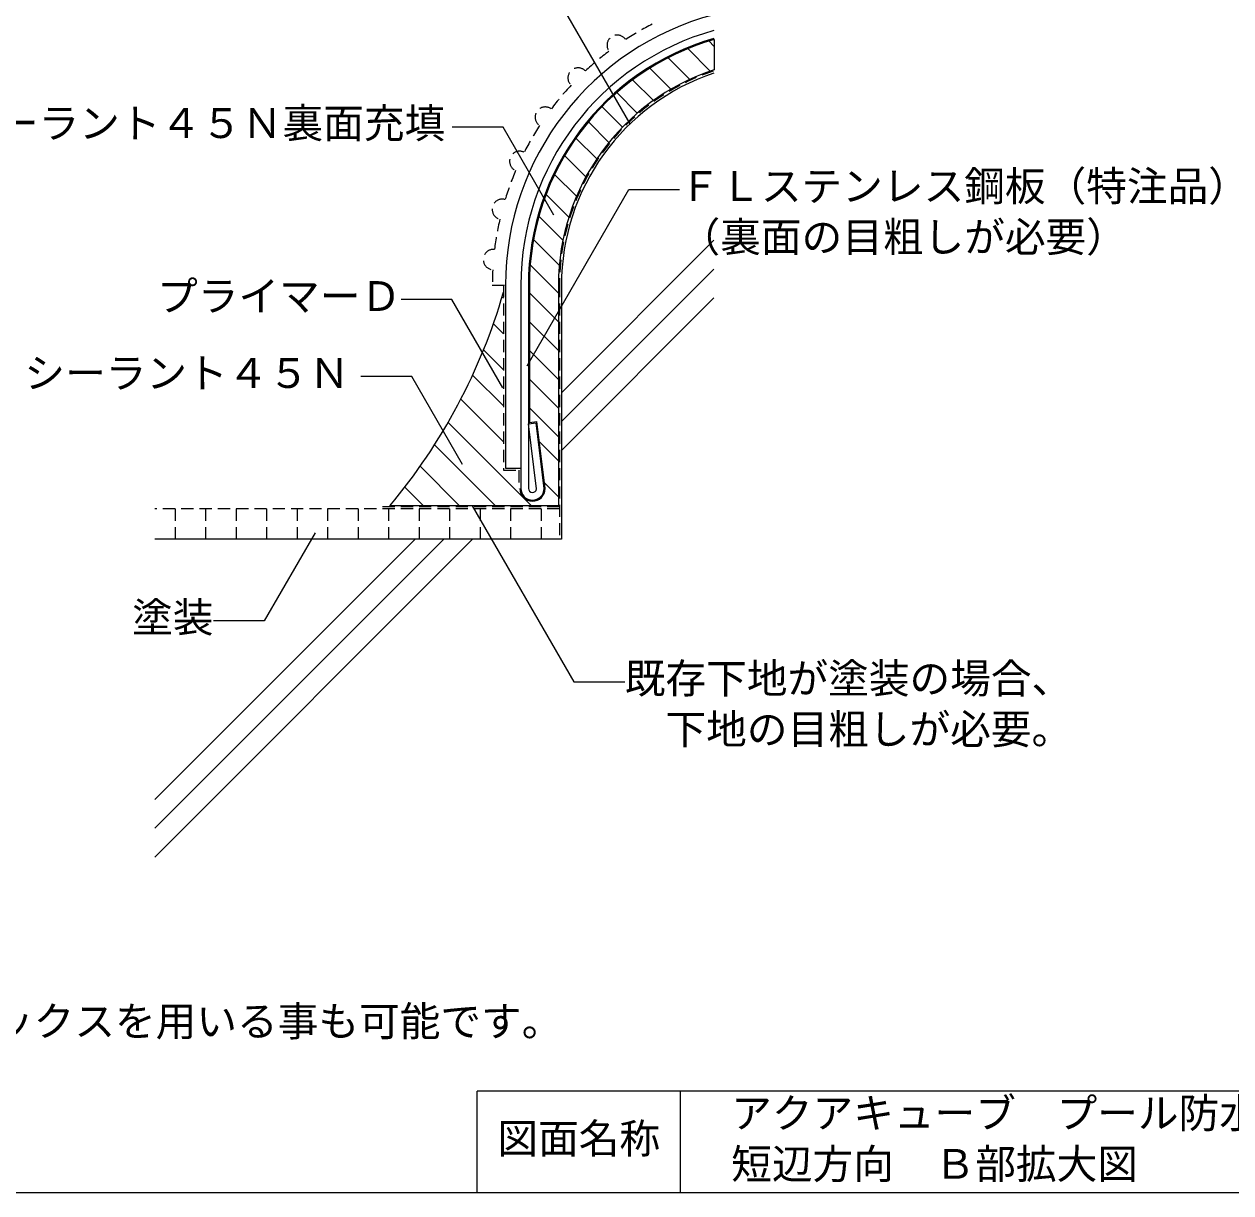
# Model space of a CAD drawing. Units: millimetres on the paper. Extents: x -135 to 135, y -94 to 92.
# Drawn here: x -44.6 to 74.1, y -88 to 26.9 of the extents above; entities that cross this region are included whole.
import ezdxf
from ezdxf.enums import TextEntityAlignment as Align

# ---------------------------------------------------------------- set-up
doc = ezdxf.new("R2010")
doc.units = ezdxf.units.MM
doc.linetypes.add('DASHED1', pattern=[1.8, 1.2, -0.6])
for name, color, linetype, lineweight in [('1-2_ハッチング', 4, 'Continuous', 18), ('1-4_リベットルーフ', 5, 'Continuous', 9), ('1-5_ＦＬ鋼板・ディスク', 7, 'Continuous', 9), ('1-7_設備', 171, 'DASHED1', 18), ('1-A_元図・躯体', 7, 'Continuous', 9), ('1-B_その他', 7, 'DASHED1', 18), ('E-0', 7, 'Continuous', 9), ('F-0', 7, 'Continuous', 9)]:
    doc.layers.add(name, color=color, linetype=linetype, lineweight=lineweight)
doc.layers.add('E-1', color=7, linetype='Continuous')
doc.styles.add('ＭＳ ゴシック', font='')
doc.styles.get('ＭＳ ゴシック').set_extended_font_data('MS Gothic')

msp = doc.modelspace()

# ---------------------------------------------------------------- linework, layer by layer
at = {"layer": '1-2_ハッチング', "color": 150}
msp.add_line((22.801, 25.282), (23.328, 24.755), dxfattribs=at)
at = {"layer": '1-2_ハッチング'}
for p, q in [((23.328, 25.44), (23.328, 22.458)), ((20.724, 24.531), (22.932, 22.323)), ((16.986, 22.612), (19.061, 20.536)), ((18.789, 23.637), (20.92, 21.507)), ((15.304, 21.466), (17.344, 19.426)), ((13.739, 20.203), (15.759, 18.182)), ((12.287, 18.826), (14.302, 16.811)), ((10.947, 17.337), (12.972, 15.312)), ((9.722, 15.734), (11.772, 13.684)), ((8.614, 14.013), (10.706, 11.922)), ((7.631, 12.168), (9.784, 10.015)), ((6.783, 10.188), (9.022, 7.948)), ((6.083, 8.059), (8.444, 5.699)), ((5.554, 5.76), (8.086, 3.228)), ((5.229, 3.257), (8.001, 0.485)), ((5.151, 1.276), (5.151, -12.246)), ((8.001, 1.276), (8.001, -20.424)), ((5.151, 0.506), (8.001, -2.344)), ((5.151, -2.322), (8.001, -5.172)), ((5.151, -5.151), (8.001, -8.001)), ((5.151, -7.979), (8.001, -10.829)), ((5.151, -10.807), (8.001, -13.657))]:
    msp.add_line(p, q, dxfattribs=at)
at = {"layer": '1-2_ハッチング', "lineweight": 9}
for p, q in [((2.601, 0.003), (2.472, 0.131)), ((2.601, -3.533), (1.604, -2.537)), ((2.601, -7.068), (0.633, -5.101)), ((2.601, -10.604), (-0.437, -7.567)), ((2.601, -14.139), (-1.599, -9.94)), ((5.35, -20.424), (-2.849, -12.226)), ((5.151, -12.246), (5.89, -12.155)), ((6.701, -18.739), (5.89, -12.155)), ((8.001, -16.004), (6.134, -14.138)), ((1.814, -20.424), (-4.184, -14.426)), ((-1.721, -20.424), (-5.601, -16.544)), ((-5.157, -20.524), (-7.098, -18.583)), ((8.001, -19.539), (6.63, -18.169)), ((-8.674, -20.543), (-8.674, -20.543)), ((8.001, -20.424), (-8.574, -20.424))]:
    msp.add_line(p, q, dxfattribs=at)
at = {"layer": '1-2_ハッチング', "color": 30, "linetype": 'DASHED1'}
for p, q in [((8.101, -20.724), (-31.699, -20.724)), ((-29.699, -20.724), (-29.699, -23.724)), ((-26.699, -20.724), (-26.699, -23.724)), ((-23.699, -20.724), (-23.699, -23.724)), ((-20.699, -20.724), (-20.699, -23.724)), ((-17.699, -20.724), (-17.699, -23.724)), ((-14.699, -20.724), (-14.699, -23.724)), ((-11.699, -20.724), (-11.699, -23.724)), ((-8.699, -20.724), (-8.699, -23.724)), ((-5.699, -20.724), (-5.699, -23.724)), ((-2.699, -20.724), (-2.699, -23.724)), ((0.301, -20.724), (0.301, -23.724)), ((3.301, -20.724), (3.301, -23.724)), ((6.301, -20.724), (6.301, -23.724))]:
    msp.add_line(p, q, dxfattribs=at)
at = {"layer": '1-2_ハッチング'}
for radius, start in [(25.15, 106.09482), (22.3, 108.2195)]:
    msp.add_arc((30.301, 1.276), radius, start, 180, dxfattribs=at)
at = {"layer": '1-2_ハッチング', "lineweight": 9}
for centre, radius, start, end in [((-52.974, 16.681), 57.863, 320.11394, 343.83242), ((5.451, -18.724), 1.25, 180, 359.32233)]:
    msp.add_arc(centre, radius, start, end, dxfattribs=at)
at = {"layer": '1-4_リベットルーフ'}
for p, q in [((2.801, 1.276), (2.801, -16.724)), ((4.301, 1.276), (4.301, -16.724)), ((2.801, -16.724), (4.301, -16.724))]:
    msp.add_line(p, q, dxfattribs=at)
for radius, start in [(27.5, 104.74665), (26, 105.6185)]:
    msp.add_arc((30.301, 1.276), radius, start, 180, dxfattribs=at)
at = {"layer": '1-5_ＦＬ鋼板・ディスク'}
for p, q in [((4.301, 1.276), (4.301, -18.724)), ((5.051, 1.276), (5.051, -18.724)), ((5.059, -12.358), (5.803, -12.267)), ((5.848, -18.77), (5.059, -12.358)), ((6.6, -18.744), (5.803, -12.267))]:
    msp.add_line(p, q, dxfattribs=at)
for centre, radius, start, end in [((30.301, 1.276), 26, 105.6185, 180), ((30.301, 1.276), 25.25, 106.09482, 180), ((5.451, -18.724), 1.15, 180, 359.002), ((5.451, -18.724), 0.4, 180, 353.406)]:
    msp.add_arc(centre, radius, start, end, dxfattribs=at)
at = {"layer": '1-7_設備'}
msp.add_line((1.501, 1.276), (2.801, 1.276), dxfattribs=at)
for centre, radius, start, end in [((30.301, 1.276), 28.8, 116.98954, 123.01046), ((13.782, 24.867), 1, 34.00523, 215.99477), ((30.301, 1.276), 28.8, 126.98954, 133.01046), ((9.936, 21.641), 1, 44.00523, 225.99477), ((30.301, 1.276), 28.8, 136.98954, 143.01046), ((6.709, 17.795), 1, 54.00523, 235.99477), ((30.301, 1.276), 28.8, 146.98954, 153.01046), ((4.199, 13.447), 1, 64.00523, 245.99477), ((30.301, 1.276), 28.8, 156.98954, 163.01046), ((2.482, 8.73), 1, 74.00523, 255.99477), ((30.301, 1.276), 28.8, 166.98954, 173.01046), ((1.61, 3.786), 1, 84.00523, 265.99477), ((30.301, 1.276), 28.8, 176.98954, 180)]:
    msp.add_arc(centre, radius, start, end, dxfattribs=at)
at = {"layer": '1-A_元図・躯体'}
for p, q in [((8.301, -12.149), (23.301, 2.851)), ((8.301, 1.276), (8.301, -23.724)), ((8.301, -23.724), (-31.699, -23.724)), ((-31.699, -52.149), (-3.274, -23.724))]:
    msp.add_line(p, q, dxfattribs=at)
msp.add_arc((30.301, 1.276), 22, 108.553, 180, dxfattribs=at)
at = {"layer": '1-B_その他', "linetype": 'Continuous', "lineweight": 9}
for p, q in [((8.301, -9.321), (23.301, 5.679)), ((8.301, -14.978), (23.301, 0.022)), ((-31.699, -49.321), (-6.103, -23.724)), ((-31.699, -54.978), (-0.446, -23.724))]:
    msp.add_line(p, q, dxfattribs=at)
at = {"layer": '1-B_その他', "color": 30}
msp.add_line((8.101, 1.276), (8.101, -23.724), dxfattribs=at)
at = {"layer": '1-B_その他', "color": 253}
msp.add_line((8.101, -20.524), (-9.52, -20.524), dxfattribs=at)
at = {"layer": '1-B_その他', "color": 150}
msp.add_lwpolyline([(2.601, 1.276), (2.601, -16.924), (4.101, -16.924), (4.101, -18.724)], dxfattribs=at)
at = {"layer": '1-B_その他', "color": 30}
msp.add_arc((30.301, 1.276), 22.2, 108.553, 180, dxfattribs=at)
at = {"layer": 'E-0'}
for p, q in [((2.551, 16.801), (-2.449, 16.801)), ((7.551, 8.14), (2.551, 16.801)), ((4.918, -6.658), (14.918, 10.663)), ((14.918, 10.663), (19.918, 10.663)), ((-2.472, -0.152), (-7.472, -0.152)), ((2.528, -8.813), (-2.472, -0.152)), ((-6.432, -7.724), (-11.432, -7.724)), ((-1.432, -16.384), (-6.432, -7.724)), ((-0.468, -20.428), (9.532, -37.749)), ((-15.931, -23.083), (-20.931, -31.743)), ((-20.931, -31.743), (-25.931, -31.743)), ((9.532, -37.749), (14.532, -37.749))]:
    msp.add_line(p, q, dxfattribs=at)
msp.add_lwpolyline([(15.047, 17.144), (5.047, 34.464), (0.047, 34.464)], dxfattribs=at)
at = {"layer": 'F-0'}
for p, q in [((0, -88), (0, -78)), ((135, -78), (0, -78)), ((20, -88), (20, -78))]:
    msp.add_line(p, q, dxfattribs=at)
msp.add_lwpolyline([(-135, 92), (135, 92), (135, -88), (-135, -88)], dxfattribs=at)

# ---------------------------------------------------------------- texts
at = {"layer": 'E-0', "style": 'ＭＳ ゴシック'}
for s, p in [('シーラント４５Ｎ裏面充填', (-51.144, 14.856)), ('ＦＬステンレス鋼板（特注品）', (19.918, 8.663)), ('（裏面の目粗しが必要）', (19.918, 3.663)), ('プライマーＤ', (-31.472, -2.152)), ('シーラント４５Ｎ', (-44.53, -9.722)), ('塗装', (-33.931, -33.743)), ('既存下地が塗装の場合、', (14.532, -39.749)), ('下地の目粗しが必要。', (18.532, -44.749)), ('アクアキューブ\u3000プール防水', (25, -82.5)), ('図面名称', (2, -85)), ('短辺方向\u3000Ｂ部拡大図', (25, -87.5))]:
    msp.add_text(s, height=2.933, dxfattribs=at).set_placement(p, align=Align.BOTTOM_LEFT)
at = {"layer": 'E-1', "style": 'ＭＳ ゴシック'}
msp.add_text('※ＦＬ鋼板等の裏面充填材としてボンドエフレックスを用いる事も可能です。', height=2.933, dxfattribs=at).set_placement((-131.628, -73.467), align=Align.BOTTOM_LEFT)

doc.saveas('drawing.dxf')
